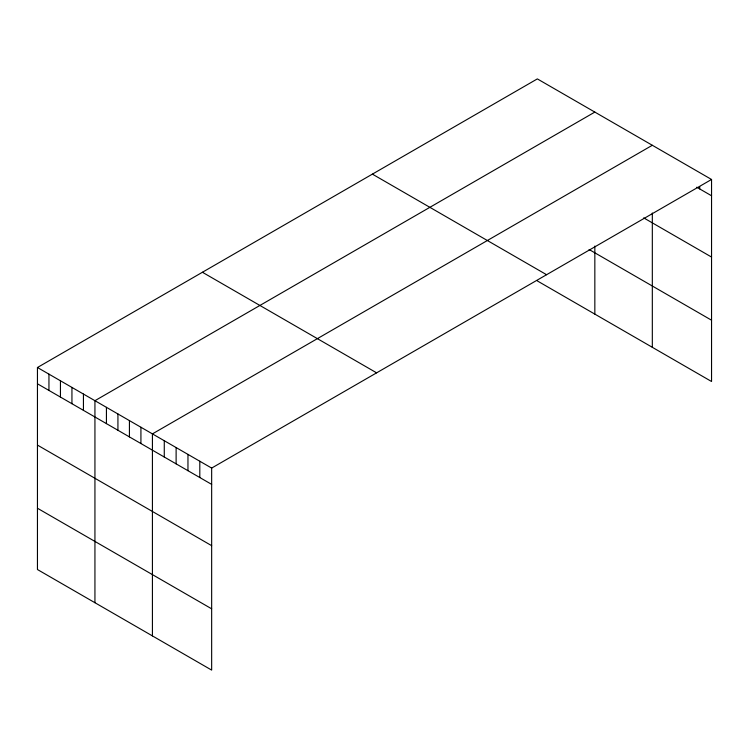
<?xml version="1.0" encoding="UTF-8"?>
<svg xmlns="http://www.w3.org/2000/svg" width="749" height="749" viewBox="0 0 749 749"><rect width="100%" height="100%" fill="white"/><g stroke="black" fill="none" stroke-linecap="round" stroke-linejoin="round"><path stroke-width="1.12" d="M37.45 367.506L211.658 468.078L211.658 670.102L37.45 569.53L37.45 367.506L537.342 78.898L711.55 179.47L711.55 381.494L537.342 280.922M594.837 112.088L94.936 400.696L94.936 602.72M652.323 145.278L152.422 433.886L152.422 635.91M211.658 468.078L711.55 179.47M696.739 187.213L711.55 195.77M643.7 217.884L711.55 257.057M589.089 249.501L711.55 320.207M372.384 174.133L546.583 274.714M202.417 272.262L376.616 372.843M37.45 383.797L211.658 484.378M37.45 445.093L211.658 545.665M37.45 508.243L211.658 608.815M699.706 186.595L699.706 188.926M652.323 213.006L652.323 347.302M594.837 246.056L594.837 314.112M199.805 461.244L199.805 477.534M187.962 454.4L187.962 470.7M176.118 447.565L176.118 463.856M164.274 440.73L164.274 457.021M140.924 427.248L140.924 443.539M129.427 420.61L129.427 436.901M117.93 413.972L117.93 430.263M106.433 407.334L106.433 423.625M83.439 394.058L83.439 410.349M71.941 387.42L71.941 403.711M60.444 380.782L60.444 397.073M48.947 374.144L48.947 390.435"/></g></svg>
